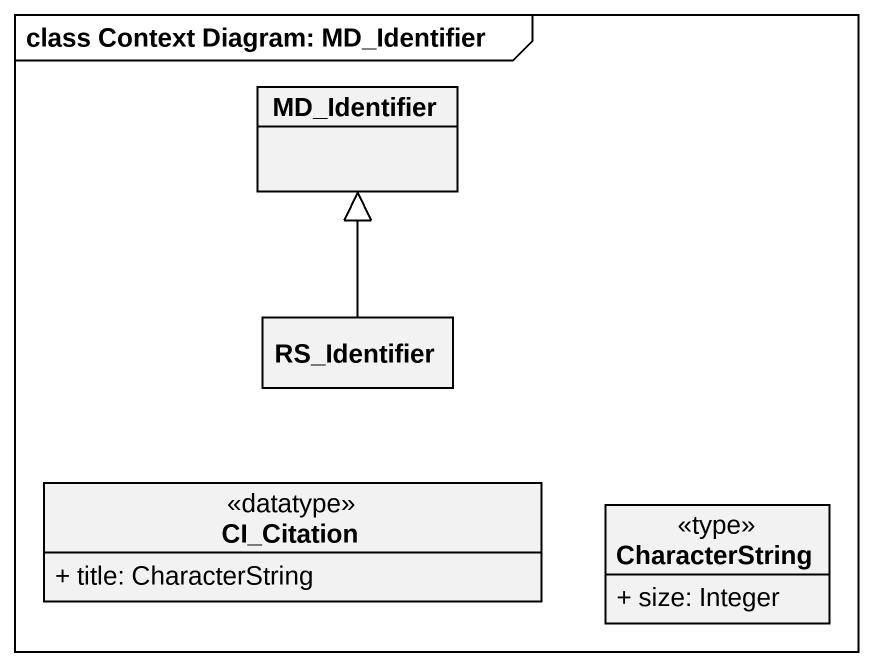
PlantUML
@startuml
mainframe class Context Diagram: MD_Identifier
hide circle
hide empty members
skinparam classAttributeIconSize 0
class MD_Identifier
class RS_Identifier
class CI_Citation <<datatype>> {
  + title: CharacterString
}
class CharacterString <<type>> {
  + size: Integer
}
RS_Identifier -up-|> MD_Identifier
@enduml
